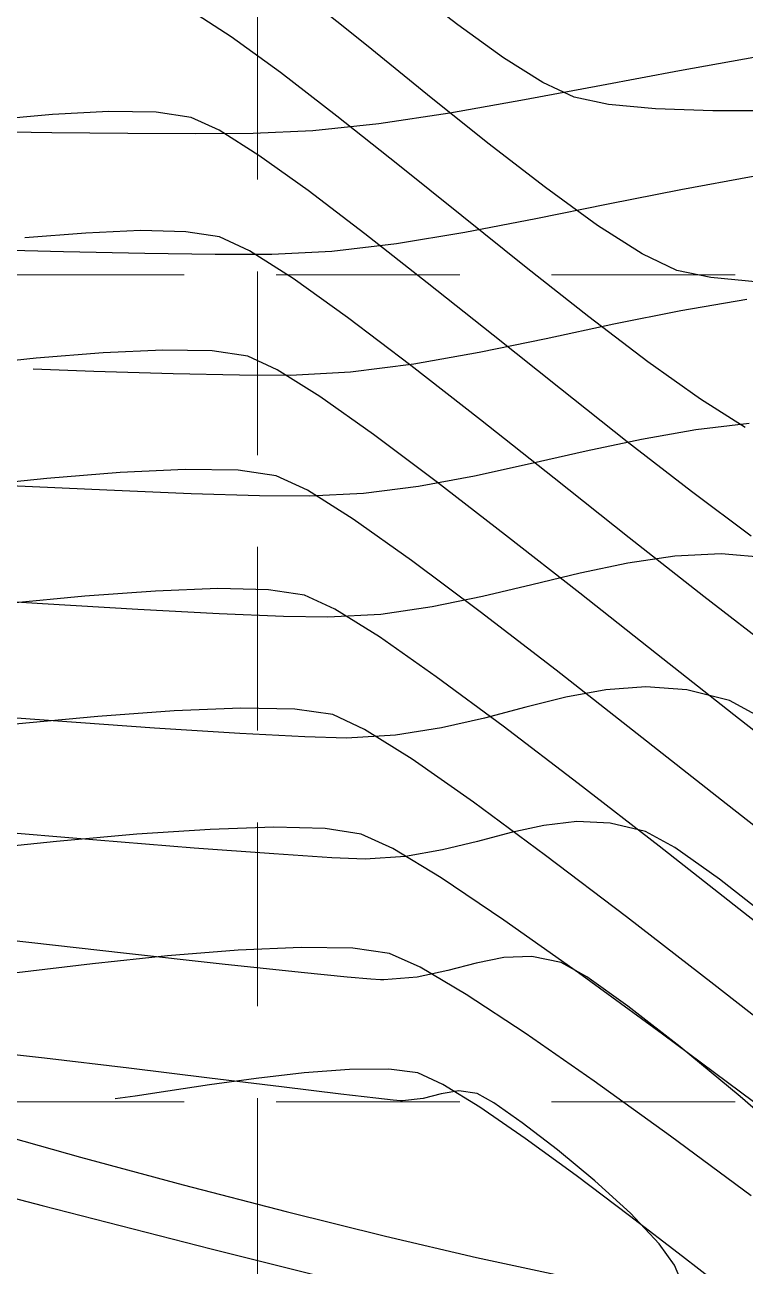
# Model space of a CAD drawing. Header units: inches. Extents: x 2547543 to 2548696, y 7125653 to 7126375.
# Drawn here: x 2547880.51 to 2547896.21, y 7125776.71 to 7125803.74 of the extents above; entities that cross this region are included whole.
import ezdxf

# ---------------------------------------------------------------- set-up
doc = ezdxf.new("R2010")
doc.units = ezdxf.units.IN
doc.header["$MEASUREMENT"] = 0
doc.linetypes.add('HIDDEN', pattern=[0.375, 0.25, -0.125])
for name, color, linetype in [('CONT-MJR', 6, 'Continuous'), ('CONT-MNR', 14, 'Continuous'), ('GRID', 254, 'HIDDEN'), ('V-TOPO-MAJR-E', 6, 'Continuous'), ('V-TOPO-MINR-E', 14, 'Continuous')]:
    doc.layers.add(name, color=color, linetype=linetype)

msp = doc.modelspace()

# ---------------------------------------------------------------- linework, layer by layer
at = {"layer": 'CONT-MJR', "color": 35}
for points, elevation in [([(2547894.806273401, 7125797.516871751), (2547893.342611623, 7125797.222676985)], 575), ([(2547893.342611623, 7125797.222676985), (2547891.872450686, 7125796.909742483)], 575), ([(2547882.017341229, 7125796.195334885), (2547880.698395584, 7125796.243167433)], 575), ([(2547883.742056155, 7125796.146150417), (2547882.017341229, 7125796.195334885)], 575), ([(2547885.188719899, 7125796.11789767), (2547883.742056155, 7125796.146150417)], 575), ([(2547888.987821775, 7125796.355540826), (2547887.610949023, 7125796.17821694)], 575), ([(2547886.302767552, 7125796.110039864), (2547885.188719899, 7125796.11789767)], 575), ([(2547892.200198818, 7125783.32654655), (2547891.558359575, 7125783.459199147)], 580), ([(2547890.948749085, 7125783.434441792), (2547890.346366763, 7125783.311569525)], 580), ([(2547888.049150465, 7125782.962397329), (2547887.538000782, 7125783.007047893)], 580), ([(2547888.264499289, 7125782.948846934), (2547888.049150465, 7125782.962397329)], 580), ([(2547888.332582956, 7125782.94721364), (2547888.264499289, 7125782.948846934)], 580), ([(2547894.793091081, 7125781.487544697), (2547893.651702204, 7125782.37977834)], 580), ([(2547896.097930235, 7125780.406856976), (2547894.793091081, 7125781.487544697)], 580), ([(2547880.890779455, 7125778.036829261), (2547884.574005778, 7125777.09536058)], 580), ([(2547884.574005778, 7125777.09536058), (2547888.114532918, 7125776.21006359)], 580)]:
    msp.add_lwpolyline(points, dxfattribs=dict(at, elevation=elevation))
at = {"layer": 'CONT-MJR', "color": 35, "extrusion": (0.1669034734140779, -0.9859732402871368, 0), "elevation": -6600593.174279359}
msp.add_lwpolyline([(3701477.913291091, 575.0000000000005), (3701476.454463458, 575.0000000000005)], dxfattribs=at)
at = {"layer": 'CONT-MJR', "color": 35, "extrusion": (0.201365718951299, -0.9795161291327604, 0), "elevation": -6466774.927310943}
msp.add_lwpolyline([(3930592.402182958, 575), (3930590.913833309, 575)], dxfattribs=at)
at = {"layer": 'CONT-MJR', "color": 35, "extrusion": (0.1756029666911229, -0.9844610698698433, 0), "elevation": -6567652.238789207}
msp.add_lwpolyline([(3759609.948217168, 575), (3759608.498930378, 575)], dxfattribs=at)
at = {"layer": 'CONT-MJR', "color": 35, "extrusion": (0.05204528494092221, -0.9986447257735949, 0), "elevation": -6983533.233604703}
msp.add_lwpolyline([(2915298.617064362, 575.0000000000009), (2915297.307107541, 575.0000000000009)], dxfattribs=at)
at = {"layer": 'CONT-MJR', "color": 35, "extrusion": (-0.1115707795110186, -0.9937564898702819, 0), "elevation": -7365562.884787596}
msp.add_lwpolyline([(1736945.706985617, 580), (1736943.183444586, 580)], dxfattribs=at)
at = {"layer": 'CONT-MJR', "color": 35, "extrusion": (-0.1102636877139646, -0.9939023690341608, 0), "elevation": -7363272.071604546}
msp.add_lwpolyline([(1746633.610070091, 580), (1746631.443179942, 580)], dxfattribs=at)
at = {"layer": 'CONT-MJR', "color": 35, "extrusion": (0.04057831142472676, -0.9991763611304653, 0), "elevation": -7016525.249834718}
msp.add_lwpolyline([(2834945.276189301, 580), (2834944.666076297, 580)], dxfattribs=at)
at = {"layer": 'CONT-MJR', "color": 35, "extrusion": (-0.1069513296381868, -0.9942642571714141, 0), "elevation": -7357411.301203297}
msp.add_lwpolyline([(1771160.53278036, 580), (1771158.805196189, 580)], dxfattribs=at)
at = {"layer": 'CONT-MJR', "color": 35, "extrusion": (0.2522942770600696, -0.9676505556050371, 0), "elevation": -6252450.027596422}
msp.add_lwpolyline([(4263261.858361651, 580.0000000000009), (4263261.21747457, 580.0000000000009)], dxfattribs=at)
at = {"layer": 'CONT-MJR', "color": 35, "extrusion": (-0.4863964698424167, -0.873738218303878, 0), "elevation": -7465354.999471998}
msp.add_lwpolyline([(-1239764.423916261, 580), (-1239765.063462133, 580)], dxfattribs=at)
at = {"layer": 'CONT-MJR', "color": 35, "extrusion": (-0.1000382653882988, -0.9949835905471508, 0), "elevation": -7344923.411518452}
msp.add_lwpolyline([(1822255.319311872, 580.0000000000005), (1822254.309058149, 580.0000000000005)], dxfattribs=at)
at = {"layer": 'CONT-MJR', "color": 35, "extrusion": (0.08379709704339924, -0.9964828380494565, 0), "elevation": -6887214.768702673}
msp.add_lwpolyline([(3136047.655103615, 580.0000000000009), (3136046.921823223, 580.0000000000009)], dxfattribs=at)
at = {"layer": 'CONT-MJR', "color": 35, "extrusion": (0.2083454966997179, -0.9780552918955798, 0), "elevation": -6438568.568094175}
msp.add_lwpolyline([(3976601.859623733, 580), (3976601.181821828, 580)], dxfattribs=at)
at = {"layer": 'CONT-MJR', "color": 35, "extrusion": (-0.580057556434403, -0.8145754914207458, 0), "elevation": -7282412.649426345}
msp.add_lwpolyline([(-2057912.191474428, 580.0000000000009), (-2057913.28739215, 580.0000000000009)], dxfattribs=at)
at = {"layer": 'CONT-MJR', "color": 35, "extrusion": (-0.6556805631504349, -0.755038409027467, 0), "elevation": -7050843.84981208}
msp.add_lwpolyline([(-2748474.462133344, 580), (-2748476.293905782, 580)], dxfattribs=at)
at = {"layer": 'CONT-MJR', "color": 35, "extrusion": (-0.2521254249168466, -0.9676945644729538, 0), "elevation": -7537962.226105718}
msp.add_lwpolyline([(668976.7968165048, 580), (668980.6735330767, 580)], dxfattribs=at)
at = {"layer": 'CONT-MNR', "color": 35}
for points, elevation in [([(2547896.47531927, 7125803.050335376), (2547894.776005344, 7125802.744275762)], 573), ([(2547893.073444513, 7125802.422705731), (2547891.395605479, 7125802.108281598)], 573), ([(2547881.098762812, 7125801.391765356), (2547879.304767955, 7125801.420203105)], 573), ([(2547884.232882705, 7125801.373754493), (2547882.75516212, 7125801.377784325)], 573), ([(2547885.490841391, 7125801.375170354), (2547884.232882705, 7125801.373754493)], 573), ([(2547894.807600196, 7125800.154204786), (2547893.220803012, 7125799.838555513)], 574), ([(2547893.220803012, 7125799.838555513), (2547891.643252746, 7125799.518815919)], 574), ([(2547881.354897362, 7125798.799445402), (2547879.389392263, 7125798.85397156)], 574), ([(2547888.610149689, 7125798.975795923), (2547887.20172526, 7125798.806880599)], 574), ([(2547883.13060269, 7125798.764461136), (2547881.354897362, 7125798.799445402)], 574), ([(2547884.662555856, 7125798.746390469), (2547883.13060269, 7125798.764461136)], 574), ([(2547892.739924203, 7125794.458542094), (2547891.524754781, 7125794.18366389)], 576), ([(2547891.524754781, 7125794.18366389), (2547890.306397069, 7125793.919568851)], 576), ([(2547890.306397069, 7125793.919568851), (2547889.092504711, 7125793.694806166)], 576), ([(2547884.134877998, 7125793.535278446), (2547882.303375943, 7125793.608221083)], 576), ([(2547885.625394947, 7125793.49118459), (2547884.134877998, 7125793.535278446)], 576), ([(2547886.708730632, 7125793.47747462), (2547885.625394947, 7125793.49118459)], 576), ([(2547889.092504711, 7125793.694806166), (2547887.890731351, 7125793.537925026)], 576), ([(2547880.901877781, 7125791.133160925), (2547878.591944723, 7125791.28275921)], 577), ([(2547890.484852151, 7125791.293374696), (2547889.38938911, 7125791.068216838)], 577), ([(2547882.97431352, 7125791.01105701), (2547880.901877781, 7125791.133160925)], 577), ([(2547889.38938911, 7125791.068216838), (2547888.267182751, 7125790.907639257)], 577), ([(2547886.145915798, 7125790.863411446), (2547884.74405763, 7125790.919967255)], 577), ([(2547887.114693714, 7125790.844909374), (2547886.145915798, 7125790.863411446)], 577), ([(2547888.267182751, 7125790.907639257), (2547887.114693714, 7125790.844909374)], 577), ([(2547893.166897216, 7125789.263885645), (2547892.301782148, 7125789.102724688)], 578), ([(2547894.933914368, 7125789.265953141), (2547894.03894558, 7125789.330934266)], 578), ([(2547895.867790706, 7125789.031024868), (2547894.933914368, 7125789.265953141)], 578), ([(2547891.427613249, 7125788.885368804), (2547890.528403392, 7125788.649735397)], 578), ([(2547892.301782148, 7125789.102724688), (2547891.427613249, 7125788.885368804)], 578), ([(2547885.194983116, 7125788.311888673), (2547883.341083891, 7125788.429841008)], 578), ([(2547886.613700874, 7125788.237465386), (2547885.194983116, 7125788.311888673)], 578), ([(2547887.520656794, 7125788.212344129), (2547886.613700874, 7125788.237465386)], 578), ([(2547888.590912292, 7125788.275305652), (2547887.520656794, 7125788.212344129)], 578), ([(2547882.079930067, 7125785.990137008), (2547879.640330313, 7125786.194345885)], 579), ([(2547892.535248735, 7125786.393929761), (2547891.820488851, 7125786.311524141)], 579), ([(2547893.267532364, 7125786.362850779), (2547892.535248735, 7125786.393929761)], 579), ([(2547884.202926012, 7125785.819887254), (2547882.079930067, 7125785.990137008)], 579), ([(2547890.376920238, 7125785.964265019), (2547889.614801464, 7125785.778414484)], 579), ([(2547887.926619875, 7125785.579778884), (2547887.20083803, 7125785.608019576)], 579), ([(2547888.80358635, 7125785.637085279), (2547887.926619875, 7125785.579778884)], 579), ([(2547896.898608521, 7125784.162235407), (2547895.64995298, 7125785.141105093)], 579), ([(2547880.939168158, 7125781.24196539), (2547879.109785346, 7125781.447086233)], 581), ([(2547884.534597724, 7125780.811303755), (2547882.77998141, 7125781.024724234)], 581), ([(2547889.586135833, 7125780.468003649), (2547889.188513165, 7125780.367592633)], 581), ([(2547889.966927811, 7125780.531651786), (2547889.586135833, 7125780.468003649)], 581), ([(2547890.733756799, 7125780.267906026), (2547890.366402874, 7125780.474307392)], 581), ([(2547888.694657711, 7125780.316222033), (2547888.541085077, 7125780.32888227)], 581), ([(2547892.115935772, 7125779.251214299), (2547891.349677635, 7125779.838345266)], 581), ([(2547881.72439098, 7125779.090587078), (2547883.960878983, 7125778.487463509)], 581), ([(2547894.666808338, 7125776.739544893), (2547894.334437856, 7125777.200292032)], 581)]:
    msp.add_lwpolyline(points, dxfattribs=dict(at, elevation=elevation))
at = {"layer": 'CONT-MNR', "color": 35, "extrusion": (0.1855929583439886, -0.982626711326904, 0), "elevation": -6529132.787143898}
msp.add_lwpolyline([(3826128.276438982, 573.0000000000009), (3826126.543776099, 573.0000000000009)], dxfattribs=at)
at = {"layer": 'CONT-MNR', "color": 35, "extrusion": (0.1725102548992744, -0.9850077217740922, 0), "elevation": -6579432.706379913}
msp.add_lwpolyline([(3738966.636974611, 573.0000000000009), (3738964.987090557, 573.0000000000009)], dxfattribs=at)
at = {"layer": 'CONT-MNR', "color": 35, "extrusion": (0.1486472688676326, -0.988890281809966, 0), "elevation": -6667899.317766588}
msp.add_lwpolyline([(3578814.412706907, 573.0000000000009), (3578812.850865966, 573.0000000000009)], dxfattribs=at)
at = {"layer": 'CONT-MNR', "color": 35, "extrusion": (0.1087274155218387, -0.9940716016031952, 0), "elevation": -6806531.698917334}
msp.add_lwpolyline([(3307553.320058353, 573.0000000000009), (3307551.875633808, 573.0000000000009)], dxfattribs=at)
at = {"layer": 'CONT-MNR', "color": 35, "extrusion": (-0.008440315797448623, -0.9999643799002239, 0), "elevation": -7147052.491096706}
msp.add_lwpolyline([(2487647.98538577, 573), (2487646.328927458, 573)], dxfattribs=at)
at = {"layer": 'CONT-MNR', "color": 35, "extrusion": (0.04557638302430277, -0.9989608567458597, 0), "elevation": -7002273.241708349}
msp.add_lwpolyline([(2870007.426267463, 573), (2870006.125651127, 573)], dxfattribs=at)
at = {"layer": 'CONT-MNR', "color": 35, "extrusion": (0.1779591319662537, -0.9840378790218481, 0), "elevation": -6558636.121775384}
msp.add_lwpolyline([(3775327.810436144, 574.0000000000005), (3775326.212448958, 574.0000000000005)], dxfattribs=at)
at = {"layer": 'CONT-MNR', "color": 35, "extrusion": (0.1885912173574706, -0.9820556770039198, 0), "elevation": -6517421.883949012}
msp.add_lwpolyline([(3846034.658545977, 574), (3846033.085581019, 574)], dxfattribs=at)
at = {"layer": 'CONT-MNR', "color": 35, "extrusion": (0.1633102041776156, -0.9865747702082521, 0), "elevation": -6614037.277950694}
msp.add_lwpolyline([(3677399.814357953, 574), (3677398.305740529, 574)], dxfattribs=at)
at = {"layer": 'CONT-MNR', "color": 35, "extrusion": (-0.003066920842624524, -0.9999952969872135, 0), "elevation": -7133579.394244047}
msp.add_lwpolyline([(2526019.653380477, 574.0000000000009), (2526018.419126057, 574.0000000000009)], dxfattribs=at)
at = {"layer": 'CONT-MNR', "color": 35, "extrusion": (0.04919659521043173, -0.9987891143878677, 0), "elevation": -6991822.904325282}
msp.add_lwpolyline([(2895367.041224437, 574), (2895365.734721622, 574)], dxfattribs=at)
at = {"layer": 'CONT-MNR', "color": 35, "extrusion": (0.1164182754040672, -0.9932002744421403, 0), "elevation": -6780719.919615029}
msp.add_lwpolyline([(3360144.066291532, 576), (3360142.898669333, 576)], dxfattribs=at)
at = {"layer": 'CONT-MNR', "color": 35, "extrusion": (0.1750191737602653, -0.9845650251843574, 0), "elevation": -6569877.960725001}
msp.add_lwpolyline([(3755719.173330451, 576.0000000000009), (3755717.968908315, 576.0000000000009)], dxfattribs=at)
at = {"layer": 'CONT-MNR', "color": 35, "extrusion": (0.2087852511345649, -0.9779615119771722, 0), "elevation": -6436790.297145374}
msp.add_lwpolyline([(3979503.053319097, 576), (3979501.821851935, 576)], dxfattribs=at)
at = {"layer": 'CONT-MNR', "color": 35, "extrusion": (-0.04754468188565681, -0.998869112158541, 0), "elevation": -7238873.388464906}
msp.add_lwpolyline([(2206207.34397187, 576.0000000000009), (2206205.235296187, 576.0000000000009)], dxfattribs=at)
at = {"layer": 'CONT-MNR', "color": 35, "extrusion": (0.0510756931191424, -0.9986947849930925, 0), "elevation": -6986357.705254227}
msp.add_lwpolyline([(2908517.193193878, 576), (2908516.009648378, 576)], dxfattribs=at)
at = {"layer": 'CONT-MNR', "color": 35, "extrusion": (0.1457149874796921, -0.9893266105911603, 0), "elevation": -6678469.379788867}
msp.add_lwpolyline([(3559034.715556455, 577.0000000000009), (3559033.680626896, 577.0000000000009)], dxfattribs=at)
at = {"layer": 'CONT-MNR', "color": 35, "extrusion": (0.04827449028584634, -0.9988341071407412, 0), "elevation": -6994485.947748609}
msp.add_lwpolyline([(2888919.098982689, 577.0000000000005), (2888918.082961288, 577.0000000000005)], dxfattribs=at)
at = {"layer": 'CONT-MNR', "color": 35, "extrusion": (-0.08487425873962069, -0.9963916700792917, 0), "elevation": -7316330.771820898}
msp.add_lwpolyline([(1933906.7167425, 577.0000000000009), (1933905.703757653, 577.0000000000009)], dxfattribs=at)
at = {"layer": 'CONT-MNR', "color": 35, "extrusion": (0.2069956798311856, -0.9783418566795684, 0), "elevation": -6444057.62130825}
msp.add_lwpolyline([(3967719.164693127, 577.0000000000005), (3967718.105278946, 577.0000000000005)], dxfattribs=at)
at = {"layer": 'CONT-MNR', "color": 35, "extrusion": (-0.2326254918517784, 0.9725663887574557, 0), "elevation": 6337600.828013554}
msp.add_lwpolyline([(-4135634.454761316, 577.0000000000009), (-4135633.35225655, 577.0000000000009)], dxfattribs=at)
at = {"layer": 'CONT-MNR', "color": 35, "extrusion": (0.2350258614902581, -0.9719891174446152, 0), "elevation": -6327371.431434714}
msp.add_lwpolyline([(4151269.246671806, 577), (4151268.16374355, 577)], dxfattribs=at)
at = {"layer": 'CONT-MNR', "color": 35, "extrusion": (-0.05140253644489787, -0.9986780158024062, 0), "elevation": -7247338.475389526}
msp.add_lwpolyline([(2178232.753226357, 577.0000000000009), (2178230.981139576, 577.0000000000009)], dxfattribs=at)
at = {"layer": 'CONT-MNR', "color": 35, "extrusion": (0.07666010073407085, -0.9970572846910263, 0), "elevation": -6909498.347896298}
msp.add_lwpolyline([(3086660.04007072, 578.0000000000009), (3086659.165448594, 578.0000000000009)], dxfattribs=at)
at = {"layer": 'CONT-MNR', "color": 35, "extrusion": (0.4774380279832302, 0.8786654251963509, 0), "elevation": 7477646.82742958}
msp.add_lwpolyline([(1163373.822279808, 578.0000000000005), (1163374.656768698, 578.0000000000005)], dxfattribs=at)
at = {"layer": 'CONT-MNR', "color": 35, "extrusion": (-0.07502941173896892, -0.9971813212119973, 0), "elevation": -7296869.29867398}
msp.add_lwpolyline([(2006055.744342044, 578.0000000000009), (2006053.242769862, 578.0000000000009)], dxfattribs=at)
at = {"layer": 'CONT-MNR', "color": 35, "extrusion": (-0.07020303003102717, -0.9975327235607174, 0), "elevation": -7287076.270646415}
msp.add_lwpolyline([(2041345.06941152, 578), (2041342.851438844, 578)], dxfattribs=at)
at = {"layer": 'CONT-MNR', "color": 35, "extrusion": (0.2238905305163046, -0.9746142982457869, 0), "elevation": -6374446.942207955}
msp.add_lwpolyline([(4078607.140483279, 578), (4078606.175755032, 578)], dxfattribs=at)
at = {"layer": 'CONT-MNR', "color": 35, "extrusion": (0.1569047854034111, -0.9876137343706342, 0), "elevation": -6637750.456320205}
msp.add_lwpolyline([(3634401.055958514, 578), (3634400.046198198, 578)], dxfattribs=at)
at = {"layer": 'CONT-MNR', "color": 35, "extrusion": (0.2530670346437259, -0.967448745917132, 0), "elevation": -6249045.632517607}
msp.add_lwpolyline([(4268255.627596785, 579.0000000000009), (4268254.873368246, 579.0000000000009)], dxfattribs=at)
at = {"layer": 'CONT-MNR', "color": 35, "extrusion": (0.2139907496243914, -0.9768356868354017, 0), "elevation": -6415497.085231721}
msp.add_lwpolyline([(4013724.010915806, 579), (4013723.280095702, 579)], dxfattribs=at)
at = {"layer": 'CONT-MNR', "color": 35, "extrusion": (-0.2335098103644102, -0.9723544459010702, 0), "elevation": -7523748.124189413}
msp.add_lwpolyline([(813515.1123340339, 579.0000000000009), (813514.3240799136, 579.0000000000009)], dxfattribs=at)
at = {"layer": 'CONT-MNR', "color": 35, "extrusion": (-0.4765527144028627, -0.8791458982417331, 0), "elevation": -7478811.508738155}
msp.add_lwpolyline([(-1155841.428641071, 579), (-1155842.156613654, 579)], dxfattribs=at)
at = {"layer": 'CONT-MNR', "color": 35, "extrusion": (-0.07462683792563264, -0.997211529747436, 0), "elevation": -7296056.319567395}
msp.add_lwpolyline([(2009006.37681335, 579), (2009004.640145679, 579)], dxfattribs=at)
at = {"layer": 'CONT-MNR', "color": 35, "extrusion": (-0.06483958052927025, -0.9978957003599065, 0), "elevation": -7275994.757267474}
msp.add_lwpolyline([(2080492.732952808, 579), (2080491.464195971, 579)], dxfattribs=at)
at = {"layer": 'CONT-MNR', "color": 35, "extrusion": (0.1716338757116346, -0.9851608055075086, 0), "elevation": -6582740.687862964}
msp.add_lwpolyline([(3733107.215902152, 579), (3733106.392467937, 579)], dxfattribs=at)
at = {"layer": 'CONT-MNR', "color": 35, "extrusion": (-0.5777140020013937, -0.8162392614249413, 0), "elevation": -7288300.59326472}
msp.add_lwpolyline([(-2036973.387764446, 579), (-2036974.583448303, 579)], dxfattribs=at)
at = {"layer": 'CONT-MNR', "color": 35, "extrusion": (-0.117200369118255, -0.9931082888983179, 0), "elevation": -7375285.002811856}
msp.add_lwpolyline([(1695179.34158729, 581.0000000000009), (1695177.487999647, 581.0000000000009)], dxfattribs=at)
at = {"layer": 'CONT-MNR', "color": 35, "extrusion": (-0.1223609461537182, -0.9924856668266635, 0), "elevation": -7383996.882511256}
msp.add_lwpolyline([(1656823.181847248, 581), (1656821.599162429, 581)], dxfattribs=at)
at = {"layer": 'CONT-MNR', "color": 35, "extrusion": (-0.1216001631936185, -0.992579165765273, 0), "elevation": -7382724.747102514}
msp.add_lwpolyline([(1662483.87794493, 581), (1662482.578965113, 581)], dxfattribs=at)
at = {"layer": 'CONT-MNR', "color": 35, "extrusion": (-0.1420928235143287, -0.989853337371616, 0), "elevation": -7415514.520037814}
msp.add_lwpolyline([(1509515.515103265, 581.0000000000009), (1509515.111533314, 581.0000000000009)], dxfattribs=at)
at = {"layer": 'CONT-MNR', "color": 35, "extrusion": (-0.1170413539106238, -0.9931270419612831, 0), "elevation": -7375013.459887249}
msp.add_lwpolyline([(1696365.647410145, 581), (1696364.878906829, 581)], dxfattribs=at)
at = {"layer": 'CONT-MNR', "color": 35, "extrusion": (-0.1060451187095179, -0.9943613190374435, 0), "elevation": -7355791.469796433}
msp.add_lwpolyline([(1777867.589599477, 581.0000000000009), (1777867.204293234, 581.0000000000009)], dxfattribs=at)
at = {"layer": 'CONT-MNR', "color": 35, "extrusion": (-0.03583249955847395, -0.999357809783559, 0), "elevation": -7212501.430344813}
msp.add_lwpolyline([(2290917.989347142, 581.0000000000009), (2290917.945430614, 581.0000000000009)], dxfattribs=at)
at = {"layer": 'CONT-MNR', "color": 35, "extrusion": (0.1168563344061641, -0.993148829284491, 0), "elevation": -6779223.438770292}
msp.add_lwpolyline([(3363125.738258747, 581.0000000000009), (3363125.285187551, 581.0000000000009)], dxfattribs=at)
at = {"layer": 'CONT-MNR', "color": 35, "extrusion": (-0.5720459312235103, -0.8202215874814726, 0), "elevation": -7302229.330833697}
msp.add_lwpolyline([(-1986437.875757031, 581), (-1986438.626677083, 581)], dxfattribs=at)
at = {"layer": 'CONT-MNR', "color": 35, "extrusion": (-0.2696024728976649, -0.9629717060264356, 0), "elevation": -7548838.861176716}
msp.add_lwpolyline([(532408.1267531603, 581), (532410.3467456079, 581)], dxfattribs=at)
at = {"layer": 'CONT-MNR', "color": 35, "extrusion": (-0.6385961218735083, -0.7695420671594994, 0), "elevation": -7110660.919290395}
msp.add_lwpolyline([(-2589783.765910352, 581), (-2589784.829355561, 581)], dxfattribs=at)
at = {"layer": 'CONT-MNR', "color": 35, "extrusion": (-0.6744839167442825, -0.7382895407990634, 0), "elevation": -6979400.595606048}
msp.add_lwpolyline([(-2925139.290702776, 581.0000000000009), (-2925140.336693347, 581.0000000000009)], dxfattribs=at)
at = {"layer": 'CONT-MNR', "color": 35, "extrusion": (-0.2512394895907812, -0.9679249551851444, 0), "elevation": -7537347.889005158}
msp.add_lwpolyline([(675883.5185234374, 581), (675885.8374266431, 581)], dxfattribs=at)
at = {"layer": 'CONT-MNR', "color": 35, "extrusion": (-0.2410439733113061, -0.9705141951204519, 0), "elevation": -7529821.222441124}
msp.add_lwpolyline([(755133.9107732519, 581.0000000000009), (755136.1383540172, 581.0000000000009)], dxfattribs=at)
at = {"layer": 'CONT-MNR', "color": 35, "extrusion": (0.7277744402933769, 0.6858165673528616, 0), "elevation": 6741268.432397743}
msp.add_lwpolyline([(3438570.367175866, 581.0000000000009), (3438571.282715663, 581.0000000000009)], dxfattribs=at)
at = {"layer": 'CONT-MNR', "color": 35, "extrusion": (-0.2282272230271259, -0.9736078957513269, 0), "elevation": -7519210.59542405}
msp.add_lwpolyline([(854347.8513086119, 581), (854349.8938263676, 581)], dxfattribs=at)
at = {"layer": 'CONT-MNR', "color": 35, "extrusion": (-0.2098918373214926, -0.9777246118543852, 0), "elevation": -7501828.84353099}
msp.add_lwpolyline([(995492.7030294528, 581.0000000000009), (995494.4669845023, 581.0000000000009)], dxfattribs=at)
at = {"layer": 'CONT-MNR', "color": 35, "extrusion": (0.923181151012323, 0.3843651420401731, 0), "elevation": 5091068.519804016}
msp.add_lwpolyline([(5599060.571998866, 581), (5599060.876758706, 581)], dxfattribs=at)
at = {"layer": 'GRID', "color": 252, "linetype": 'HIDDEN', "lineweight": 0, "ltscale": 16}
for p, q in [((2547885.583313597, 7126356.376313465), (2547885.583313597, 7125726.296813901)), ((2547561.986892405, 7125798.2968139), (2548677.986892388, 7125798.2968139)), ((2547561.986892405, 7125780.2968139), (2548677.986892388, 7125780.2968139))]:
    msp.add_line(p, q, dxfattribs=at)
at = {"layer": 'V-TOPO-MAJR-E', "color": 35, "extrusion": (0.6113926028261928, 0.7913274197254974, 0), "elevation": 7196604.956116285}
msp.add_lwpolyline([(2340448.521230347, 570.0000000000009), (2340449.889789024, 570.0000000000009)], dxfattribs=at)
at = {"layer": 'V-TOPO-MAJR-E', "color": 35, "extrusion": (-0.5847928198320103, -0.8111826908119565, 0), "elevation": -7270316.401494647}
msp.add_lwpolyline([(-2100313.418877501, 570.0000000000009), (-2100314.642401156, 570.0000000000009)], dxfattribs=at)
at = {"layer": 'V-TOPO-MAJR-E', "color": 35, "extrusion": (-0.5339997684631672, -0.8454846227349637, 0), "elevation": -7385330.056532655}
msp.add_lwpolyline([(-1650973.541030026, 570), (-1650974.558082079, 570)], dxfattribs=at)
at = {"layer": 'V-TOPO-MAJR-E', "color": 35}
for points, elevation in [([(2547892.483909309, 7125802.165749766), (2547891.798729328, 7125802.485269547)], 570), ([(2547894.253181794, 7125801.915546535), (2547893.228224567, 7125802.009654135)], 570), ([(2547896.902429118, 7125801.870382404), (2547895.498132731, 7125801.872698709)], 570), ([(2547884.593794662, 7125796.643221459), (2547883.521836707, 7125796.663475038)], 575), ([(2547886.011289565, 7125796.233995977), (2547885.372450038, 7125796.527616053)], 575), ([(2547886.938494809, 7125795.650302194), (2547886.011289565, 7125796.233995977)], 575), ([(2547889.472182605, 7125793.802846281), (2547888.107610808, 7125794.824072898)], 575), ([(2547890.985755241, 7125792.634160534), (2547889.472182605, 7125793.802846281)], 575), ([(2547894.274083192, 7125790.044564419), (2547892.601873756, 7125791.365553849)], 575), ([(2547883.620708343, 7125783.469175214), (2547881.988674233, 7125783.300498554)], 580), ([(2547885.161243916, 7125783.593374497), (2547883.620708343, 7125783.469175214)], 580), ([(2547886.532640428, 7125783.655467838), (2547885.161243916, 7125783.593374497)], 580), ([(2547887.657257347, 7125783.637826674), (2547886.532640428, 7125783.655467838)], 580), ([(2547888.457454149, 7125783.522822442), (2547887.657257347, 7125783.637826674)], 580), ([(2547881.988674233, 7125783.300498554), (2547880.342782117, 7125783.104973078)], 580), ([(2547894.575416814, 7125779.545453276), (2547892.913485772, 7125780.740686736)], 580), ([(2547896.339679997, 7125778.247868232), (2547894.575416814, 7125779.545453276)], 580)]:
    msp.add_lwpolyline(points, dxfattribs=dict(at, elevation=elevation))
at = {"layer": 'V-TOPO-MAJR-E', "color": 35, "extrusion": (-0.2052520357058604, -0.9787091507892426, 0), "elevation": -7497047.905415147}
msp.add_lwpolyline([(1031061.049178906, 570.0000000000009), (1031060.288671806, 570.0000000000009)], dxfattribs=at)
at = {"layer": 'V-TOPO-MAJR-E', "color": 35, "extrusion": (-0.03439691380558413, -0.9994082510769317, 0), "elevation": -7209224.928949447}
msp.add_lwpolyline([(2301282.190904733, 570), (2301280.945216663, 570)], dxfattribs=at)
at = {"layer": 'V-TOPO-MAJR-E', "color": 35, "extrusion": (0.1049921922063885, -0.9944730461785763, 0), "elevation": -6818904.950819113}
msp.add_lwpolyline([(3281951.738741351, 575), (3281950.17692954, 575)], dxfattribs=at)
at = {"layer": 'V-TOPO-MAJR-E', "color": 35, "extrusion": (0.0816457081208975, -0.996661416101495, 0), "elevation": -6893982.887229367}
msp.add_lwpolyline([(3121166.614227836, 575), (3121165.150119647, 575)], dxfattribs=at)
at = {"layer": 'V-TOPO-MAJR-E', "color": 35, "extrusion": (0.04470965986235366, -0.9990000231806767, 0), "elevation": -7004756.026362134}
msp.add_lwpolyline([(2863927.642448798, 575), (2863926.34233584, 575)], dxfattribs=at)
at = {"layer": 'V-TOPO-MAJR-E', "color": 35, "extrusion": (-0.1468582429493327, -0.9891575488656167, 0), "elevation": -7422713.396006136}
msp.add_lwpolyline([(1473778.09214309, 575), (1473777.304952638, 575)], dxfattribs=at)
at = {"layer": 'V-TOPO-MAJR-E', "color": 35, "extrusion": (-0.5771357784041558, -0.816648206564999, 0), "elevation": -7289744.949701941}
msp.add_lwpolyline([(-2031822.888930961, 575), (-2031824.320533933, 575)], dxfattribs=at)
at = {"layer": 'V-TOPO-MAJR-E', "color": 35, "extrusion": (-0.6174601431567316, -0.7866021685787986, 0), "elevation": -7178385.071685686}
msp.add_lwpolyline([(-2395714.310740109, 575.0000000000009), (-2395716.365296502, 575.0000000000009)], dxfattribs=at)
at = {"layer": 'V-TOPO-MAJR-E', "color": 35, "extrusion": (-0.61908645646387, -0.7853228377062577, 0), "elevation": -7173412.496283082}
msp.add_lwpolyline([(-2410558.40509891, 575.0000000000009), (-2410560.546696371, 575.0000000000009)], dxfattribs=at)
at = {"layer": 'V-TOPO-MAJR-E', "color": 35, "extrusion": (-0.6150376854425389, -0.788497714318491, 0), "elevation": -7185720.148918161}
msp.add_lwpolyline([(-2373616.37667028, 575), (-2373618.462949504, 575)], dxfattribs=at)
at = {"layer": 'V-TOPO-MAJR-E', "color": 35, "extrusion": (-0.4074065395550408, -0.9132469061145441, 0), "elevation": -7545626.175483222}
msp.add_lwpolyline([(-576238.8238438684, 580.0000000000005), (-576239.55575646, 580.0000000000005)], dxfattribs=at)
at = {"layer": 'V-TOPO-MAJR-E', "color": 35, "extrusion": (-0.5100433547852137, -0.8601486942613147, 0), "elevation": -7428767.053640276}
msp.add_lwpolyline([(-1442893.708893044, 580), (-1442894.876625187, 580)], dxfattribs=at)
at = {"layer": 'V-TOPO-MAJR-E', "color": 35, "extrusion": (-0.5499845451038899, -0.8351748320841974, 0), "elevation": -7352574.504963638}
msp.add_lwpolyline([(-1791135.070984333, 580), (-1791136.606005554, 580)], dxfattribs=at)
at = {"layer": 'V-TOPO-MAJR-E', "color": 35, "extrusion": (-0.5709975584497327, -0.8209517575621873, 0), "elevation": -7304762.855861315}
msp.add_lwpolyline([(-1977106.239573868, 580.0000000000009), (-1977108.068159204, 580.0000000000009)], dxfattribs=at)
at = {"layer": 'V-TOPO-MINR-E', "color": 35, "extrusion": (-0.6271586854655187, -0.7788915092907117, 0), "elevation": -7148157.74548927}
msp.add_lwpolyline([(-2484481.135901017, 571.0000000000009), (-2484482.79378405, 571.0000000000009)], dxfattribs=at)
at = {"layer": 'V-TOPO-MINR-E', "color": 35, "extrusion": (-0.5415033462489474, -0.8406985940283193, 0), "elevation": -7370341.229021719}
msp.add_lwpolyline([(-1716643.084314875, 572), (-1716644.11878581, 572)], dxfattribs=at)
at = {"layer": 'V-TOPO-MINR-E', "color": 35, "extrusion": (0.58833452546824, 0.8086176390248118, 0), "elevation": 7261059.107696759}
msp.add_lwpolyline([(2132090.123357684, 572), (2132091.448713535, 572)], dxfattribs=at)
at = {"layer": 'V-TOPO-MINR-E', "color": 35, "extrusion": (-0.629105110281472, -0.7773202430258311, 0), "elevation": -7141920.483497293}
msp.add_lwpolyline([(-2502352.676017561, 571.0000000000009), (-2502354.386662302, 571.0000000000009)], dxfattribs=at)
at = {"layer": 'V-TOPO-MINR-E', "color": 35}
for points, elevation in [([(2547887.308823633, 7125801.757613511), (2547886.082786006, 7125802.703466525)], 572), ([(2547883.373700416, 7125801.842342007), (2547882.342935313, 7125801.856575308)], 573), ([(2547886.683718468, 7125800.134379904), (2547885.611302678, 7125800.902244285)], 573), ([(2547892.990982132, 7125799.375778509), (2547891.853092797, 7125800.200786823)], 571), ([(2547887.921132735, 7125799.194106629), (2547886.683718468, 7125800.134379904)], 573), ([(2547891.435962063, 7125798.458279273), (2547890.033108011, 7125799.58153716)], 572), ([(2547883.033879497, 7125799.262239287), (2547881.844053724, 7125799.211109602)], 574), ([(2547884.024062278, 7125799.240002229), (2547883.033879497, 7125799.262239287)], 574), ([(2547885.410991262, 7125798.824222936), (2547884.755449216, 7125799.128574776)], 574), ([(2547887.545921832, 7125797.36902457), (2547886.358177544, 7125798.219848105)], 574), ([(2547890.71397484, 7125796.987546264), (2547889.279300014, 7125798.129227676)], 573), ([(2547896.501787724, 7125798.140391444), (2547895.46063452, 7125798.240584127)], 571), ([(2547892.180911745, 7125795.816865608), (2547890.71397484, 7125796.987546264)], 573), ([(2547885.98945086, 7125793.926657331), (2547885.162663621, 7125794.046032229)], 576), ([(2547887.668959236, 7125792.978364651), (2547886.667959635, 7125793.611643477)], 576), ([(2547888.94037668, 7125792.079022652), (2547887.668959236, 7125792.978364651)], 576), ([(2547895.304995349, 7125791.293276386), (2547893.680754468, 7125792.572729134)], 574), ([(2547881.821869278, 7125791.301867023), (2547880.15650905, 7125791.14067512)], 577), ([(2547883.363841155, 7125791.415894942), (2547881.821869278, 7125791.301867023)], 577), ([(2547884.71812718, 7125791.467829258), (2547883.363841155, 7125791.415894942)], 577), ([(2547885.820429855, 7125791.442740353), (2547884.71812718, 7125791.467829258)], 577), ([(2547888.236657157, 7125790.415695098), (2547887.264407921, 7125791.023291851)], 577), ([(2547889.476247536, 7125789.549156335), (2547888.236657157, 7125790.415695098)], 577), ([(2547885.219694883, 7125788.868203823), (2547883.764665651, 7125788.810017325)], 578), ([(2547886.396277601, 7125788.845060263), (2547885.219694883, 7125788.868203823)], 578), ([(2547882.102151204, 7125788.68634753), (2547880.303112844, 7125788.513041198)], 578), ([(2547883.764665651, 7125788.810017325), (2547882.102151204, 7125788.68634753)], 578), ([(2547887.916156462, 7125788.403607915), (2547887.223452505, 7125788.724739886)], 578), ([(2547888.953755323, 7125787.752295461), (2547887.916156462, 7125788.403607915)], 578), ([(2547892.569644301, 7125787.224244728), (2547890.936227201, 7125788.469923549)], 577), ([(2547894.329546979, 7125785.858367857), (2547892.569644301, 7125787.224244728)], 577), ([(2547891.857205078, 7125785.659395904), (2547890.284640918, 7125786.820869225)], 578), ([(2547885.936342963, 7125786.271017203), (2547884.548435103, 7125786.225359899)], 579), ([(2547881.206424225, 7125785.961394295), (2547879.374525287, 7125785.769445857)], 579), ([(2547888.52927528, 7125785.810088117), (2547887.840453327, 7125786.123781164)], 579), ([(2547889.584152682, 7125785.170521704), (2547888.52927528, 7125785.810088117)], 579), ([(2547890.951140524, 7125784.251958613), (2547889.584152682, 7125785.170521704)], 579), ([(2547895.52093642, 7125782.846574804), (2547893.619839635, 7125784.317942197)], 578), ([(2547898.041001651, 7125782.951011913), (2547896.16898338, 7125784.418540923)], 577), ([(2547897.508887264, 7125781.29536042), (2547895.52093642, 7125782.846574804)], 578), ([(2547888.439966284, 7125781.005815828), (2547887.586919071, 7125780.997816226)], 581), ([(2547886.597471115, 7125780.921792923), (2547885.5537802, 7125780.801673927)], 581), ([(2547891.41302076, 7125779.493104564), (2547890.42384716, 7125780.174047394)], 581)]:
    msp.add_lwpolyline(points, dxfattribs=dict(at, elevation=elevation))
at = {"layer": 'V-TOPO-MINR-E', "color": 35, "extrusion": (0.6243199444930362, 0.7811687441956523, 0), "elevation": 7157152.069054633}
msp.add_lwpolyline([(2458447.290249688, 571.0000000000009), (2458448.976122433, 571.0000000000009)], dxfattribs=at)
at = {"layer": 'V-TOPO-MINR-E', "color": 35, "extrusion": (0.05273315334771266, -0.9986086393267418, 0), "elevation": -6981529.425804703}
msp.add_lwpolyline([(2920103.321671464, 573.0000000000009), (2920102.092459157, 573.0000000000009)], dxfattribs=at)
at = {"layer": 'V-TOPO-MINR-E', "color": 35, "extrusion": (-0.1459315511143912, -0.9892946893566891, 0), "elevation": -7421334.492819728}
msp.add_lwpolyline([(1480728.947938704, 573.0000000000009), (1480728.17491527, 573.0000000000009)], dxfattribs=at)
at = {"layer": 'V-TOPO-MINR-E', "color": 35, "extrusion": (0.09139149388908781, -0.9958150404792653, 0), "elevation": -6863125.938312554}
msp.add_lwpolyline([(3188456.007007584, 573.0000000000005), (3188454.646354541, 573.0000000000005)], dxfattribs=at)
at = {"layer": 'V-TOPO-MINR-E', "color": 35, "extrusion": (0.4169000681279482, 0.908952327239945, 0), "elevation": 7539227.136411156}
msp.add_lwpolyline([(654841.3385754251, 573.0000000000005), (654842.009328357, 573.0000000000005)], dxfattribs=at)
at = {"layer": 'V-TOPO-MINR-E', "color": 35, "extrusion": (0.6219440205836544, 0.7830617059084419, 0), "elevation": 7164585.75712605}
msp.add_lwpolyline([(2436695.110627772, 572.0000000000009), (2436696.812502317, 572.0000000000009)], dxfattribs=at)
at = {"layer": 'V-TOPO-MINR-E', "color": 35, "extrusion": (-0.5357338734492136, -0.8443868881259954, 0), "elevation": -7381921.476900166}
msp.add_lwpolyline([(-1666131.716158364, 573.0000000000009), (-1666132.738405226, 573.0000000000009)], dxfattribs=at)
at = {"layer": 'V-TOPO-MINR-E', "color": 35, "extrusion": (-0.6116721062883205, -0.7911113918967477, 0), "elevation": -7195776.091598712}
msp.add_lwpolyline([(-2342986.947502387, 571), (-2342988.531360181, 571)], dxfattribs=at)
at = {"layer": 'V-TOPO-MINR-E', "color": 35, "extrusion": (0.6261685476259817, 0.779687725928765, 0), "elevation": 7151307.072694817}
msp.add_lwpolyline([(2475392.988814402, 572.0000000000009), (2475394.773646391, 572.0000000000009)], dxfattribs=at)
at = {"layer": 'V-TOPO-MINR-E', "color": 35, "extrusion": (0.08141824295510951, -0.9966800237358543, 0), "elevation": -6894697.663865576}
msp.add_lwpolyline([(3119592.988227069, 574.0000000000009), (3119591.653479827, 574.0000000000009)], dxfattribs=at)
at = {"layer": 'V-TOPO-MINR-E', "color": 35, "extrusion": (-0.1506129962436525, -0.9885928005819735, 0), "elevation": -7428258.274004057}
msp.add_lwpolyline([(1445582.568564602, 574.0000000000009), (1445581.828738318, 574.0000000000009)], dxfattribs=at)
at = {"layer": 'V-TOPO-MINR-E', "color": 35, "extrusion": (-0.617014265103719, -0.7869519659156571, 0), "elevation": -7179744.877746774}
msp.add_lwpolyline([(-2391652.618702298, 573), (-2391654.344560212, 573)], dxfattribs=at)
at = {"layer": 'V-TOPO-MINR-E', "color": 35, "extrusion": (0.5386371774982476, 0.8425378276473535, 0), "elevation": 7376145.41554948}
msp.add_lwpolyline([(1691523.084311082, 571.0000000000009), (1691524.237488108, 571.0000000000009)], dxfattribs=at)
at = {"layer": 'V-TOPO-MINR-E', "color": 35, "extrusion": (0.5379012844600211, 0.8430078339945957, 0), "elevation": 7377615.067518567}
msp.add_lwpolyline([(1685087.855187598, 574.0000000000009), (1685088.978767052, 574.0000000000009)], dxfattribs=at)
at = {"layer": 'V-TOPO-MINR-E', "color": 35, "extrusion": (-0.4280778215532794, -0.9037418761428502, 0), "elevation": -7530579.632578649}
msp.add_lwpolyline([(-747757.1033101161, 571), (-747757.9377582665, 571)], dxfattribs=at)
at = {"layer": 'V-TOPO-MINR-E', "color": 35, "extrusion": (-0.6184710781140903, -0.7858075626617468, 0), "elevation": -7175303.481836381}
msp.add_lwpolyline([(-2404946.156847297, 572.0000000000005), (-2404947.895695618, 572.0000000000005)], dxfattribs=at)
at = {"layer": 'V-TOPO-MINR-E', "color": 35, "extrusion": (-0.2062932048510834, -0.9784902215312472, 0), "elevation": -7498137.41921596}
msp.add_lwpolyline([(1023087.03754242, 571.0000000000009), (1023086.277257474, 571.0000000000009)], dxfattribs=at)
at = {"layer": 'V-TOPO-MINR-E', "color": 35, "extrusion": (-0.6039872674680372, -0.7969939653074505, 0), "elevation": -7218109.137793461}
msp.add_lwpolyline([(-2273238.155053199, 574), (-2273239.883066369, 574)], dxfattribs=at)
at = {"layer": 'V-TOPO-MINR-E', "color": 35, "extrusion": (-0.604927469352279, -0.7962805766958325, 0), "elevation": -7215424.394548815}
msp.add_lwpolyline([(-2281751.417602399, 572), (-2281753.027901528, 572)], dxfattribs=at)
at = {"layer": 'V-TOPO-MINR-E', "color": 35, "extrusion": (0.6152997850817612, 0.7882932033693673, 0), "elevation": 7184932.318668336}
msp.add_lwpolyline([(2376015.503823253, 574), (2376017.42646017, 574)], dxfattribs=at)
at = {"layer": 'V-TOPO-MINR-E', "color": 35, "extrusion": (-0.580113159336716, -0.814535893846535, 0), "elevation": -7282283.834239275}
msp.add_lwpolyline([(-2058415.669485106, 572.0000000000005), (-2058417.081827201, 572.0000000000005)], dxfattribs=at)
at = {"layer": 'V-TOPO-MINR-E', "color": 35, "extrusion": (0.6207156908584586, 0.7840357333196661, 0), "elevation": 7168395.204069935}
msp.add_lwpolyline([(2425452.903177987, 573), (2425454.758901466, 573)], dxfattribs=at)
at = {"layer": 'V-TOPO-MINR-E', "color": 35, "extrusion": (0.5326616300073698, 0.8463282979541048, 0), "elevation": 7387928.481733598}
msp.add_lwpolyline([(1639280.908999526, 572), (1639282.05614348, 572)], dxfattribs=at)
at = {"layer": 'V-TOPO-MINR-E', "color": 35, "extrusion": (-0.6206309771394579, -0.7841027931431704, 0), "elevation": -7168655.60710503}
msp.add_lwpolyline([(-2424679.148192065, 574.0000000000005), (-2424681.192440532, 574.0000000000005)], dxfattribs=at)
at = {"layer": 'V-TOPO-MINR-E', "color": 35, "extrusion": (0.613015465156551, 0.7900709078803608, 0), "elevation": 7191781.262696197}
msp.add_lwpolyline([(2355203.922718939, 573.0000000000009), (2355205.693097593, 573.0000000000009)], dxfattribs=at)
at = {"layer": 'V-TOPO-MINR-E', "color": 35, "extrusion": (0.08180278227841425, -0.9966485362511252, 0), "elevation": -6893488.272995082}
msp.add_lwpolyline([(3122253.229411758, 576), (3122251.628558498, 576)], dxfattribs=at)
at = {"layer": 'V-TOPO-MINR-E', "color": 35, "extrusion": (0.04640374445789703, -0.998922766033634, 0), "elevation": -6999886.558115167}
msp.add_lwpolyline([(2875802.864333671, 576), (2875801.448642005, 576)], dxfattribs=at)
at = {"layer": 'V-TOPO-MINR-E', "color": 35, "extrusion": (-0.01532694085902571, -0.9998825355430028, 0), "elevation": -7164008.303707678}
msp.add_lwpolyline([(2438369.252799365, 576.0000000000009), (2438368.094730305, 576.0000000000009)], dxfattribs=at)
at = {"layer": 'V-TOPO-MINR-E', "color": 35, "extrusion": (0.1040407879213552, -0.9945730312293329, 0), "elevation": -6822038.860093551}
msp.add_lwpolyline([(3275426.932986055, 576), (3275425.221802213, 576)], dxfattribs=at)
at = {"layer": 'V-TOPO-MINR-E', "color": 35, "extrusion": (-0.4211024238732606, -0.9070130917511967, 0), "elevation": -7536109.346509846}
msp.add_lwpolyline([(-689722.3977459413, 576), (-689723.1458153799, 576)], dxfattribs=at)
at = {"layer": 'V-TOPO-MINR-E', "color": 35, "extrusion": (0.6216553190413178, 0.7832909193317878, 0), "elevation": 7165480.274253405}
msp.add_lwpolyline([(2434044.871664362, 574), (2434046.964263652, 574)], dxfattribs=at)
at = {"layer": 'V-TOPO-MINR-E', "color": 35, "extrusion": (-0.598882682755359, -0.8008367700697464, 0), "elevation": -7232487.728260523}
msp.add_lwpolyline([(-2227064.724688227, 573), (-2227066.345805538, 573)], dxfattribs=at)
at = {"layer": 'V-TOPO-MINR-E', "color": 35, "extrusion": (0.5985817893331188, 0.8010616964246648, 0), "elevation": 7233319.012144064}
msp.add_lwpolyline([(2224351.276462576, 576), (2224353.136197361, 576)], dxfattribs=at)
at = {"layer": 'V-TOPO-MINR-E', "color": 35, "extrusion": (-0.1472801128135635, -0.9890948227392682, 0), "elevation": -7423336.335003257}
msp.add_lwpolyline([(1470614.101033279, 577.0000000000009), (1470613.306345239, 577.0000000000009)], dxfattribs=at)
at = {"layer": 'V-TOPO-MINR-E', "color": 35, "extrusion": (-0.417617090036812, -0.9086231155485675, 0), "elevation": -7538699.705435347}
msp.add_lwpolyline([(-660782.847104738, 577), (-660783.5712292152, 577)], dxfattribs=at)
at = {"layer": 'V-TOPO-MINR-E', "color": 35, "extrusion": (-0.6115521231173241, -0.7912041460398784, 0), "elevation": -7196126.398305711}
msp.add_lwpolyline([(-2341885.495800006, 574), (-2341887.465306257, 574)], dxfattribs=at)
at = {"layer": 'V-TOPO-MINR-E', "color": 35, "extrusion": (-0.6100084775834759, -0.7923948872098368, 0), "elevation": -7200675.090979831}
msp.add_lwpolyline([(-2327855.458714288, 576.0000000000005), (-2327857.548624505, 576.0000000000005)], dxfattribs=at)
at = {"layer": 'V-TOPO-MINR-E', "color": 35, "extrusion": (-0.6160104334316813, -0.787737993182576, 0), "elevation": -7182783.3793357}
msp.add_lwpolyline([(-2382487.150025363, 576), (-2382489.397261211, 576)], dxfattribs=at)
at = {"layer": 'V-TOPO-MINR-E', "color": 35, "extrusion": (-0.5944328708775433, -0.804145236894606, 0), "elevation": -7244718.981111933}
msp.add_lwpolyline([(-2186928.536948711, 577.0000000000009), (-2186930.352515846, 577.0000000000009)], dxfattribs=at)
at = {"layer": 'V-TOPO-MINR-E', "color": 35, "extrusion": (-0.1439445639963457, -0.9895857529774273, 0), "elevation": -7418333.516221517}
msp.add_lwpolyline([(1495634.345409055, 578.0000000000005), (1495633.509529091, 578.0000000000005)], dxfattribs=at)
at = {"layer": 'V-TOPO-MINR-E', "color": 35, "extrusion": (-0.6183163142436319, -0.7859293451323538, 0), "elevation": -7175770.475762986}
msp.add_lwpolyline([(-2403524.280352149, 576.0000000000009), (-2403526.61180722, 576.0000000000009)], dxfattribs=at)
at = {"layer": 'V-TOPO-MINR-E', "color": 35, "extrusion": (-0.5733823224476404, -0.8192879300371452, 0), "elevation": -7298986.383105106}
msp.add_lwpolyline([(-1998344.439351575, 578), (-1998346.063793417, 578)], dxfattribs=at)
at = {"layer": 'V-TOPO-MINR-E', "color": 35, "extrusion": (-0.6175632601063803, -0.7865212138059464, 0), "elevation": -7178069.302393398}
msp.add_lwpolyline([(-2396647.814948375, 576), (-2396650.157430484, 576)], dxfattribs=at)
at = {"layer": 'V-TOPO-MINR-E', "color": 35, "extrusion": (0.06722421765031789, -0.9977378937182365, 0), "elevation": -6938387.394145131}
msp.add_lwpolyline([(3021146.366936112, 579.0000000000009), (3021144.766308395, 579.0000000000009)], dxfattribs=at)
at = {"layer": 'V-TOPO-MINR-E', "color": 35, "extrusion": (-0.02635399055138041, -0.9996526732730813, 0), "elevation": -7190458.256887346}
msp.add_lwpolyline([(2359209.201497687, 579), (2359208.083402588, 579)], dxfattribs=at)
at = {"layer": 'V-TOPO-MINR-E', "color": 35, "extrusion": (-0.1481058179140498, -0.9889715196607082, 0), "elevation": -7424556.544176651}
msp.add_lwpolyline([(1464418.12735497, 579.0000000000009), (1464417.33218181, 579.0000000000009)], dxfattribs=at)
at = {"layer": 'V-TOPO-MINR-E', "color": 35, "extrusion": (0.08924945643630638, -0.9960093044373751, 0), "elevation": -6869952.1062403}
msp.add_lwpolyline([(3173687.663931189, 579), (3173685.911935555, 579)], dxfattribs=at)
at = {"layer": 'V-TOPO-MINR-E', "color": 35, "extrusion": (-0.6056129592319894, -0.7957593503128145, 0), "elevation": -7213446.894234313}
msp.add_lwpolyline([(-2287957.156048125, 578), (-2287959.371082803, 578)], dxfattribs=at)
at = {"layer": 'V-TOPO-MINR-E', "color": 35, "extrusion": (-0.6163794127853659, -0.7874493123334146, 0), "elevation": -7181664.784692272}
msp.add_lwpolyline([(-2385847.72937246, 577), (-2385850.06531507, 577)], dxfattribs=at)
at = {"layer": 'V-TOPO-MINR-E', "color": 35, "extrusion": (-0.5778611110993278, -0.8161351213365654, 0), "elevation": -7287929.891076416}
msp.add_lwpolyline([(-2038288.32344982, 579), (-2038290.314729488, 579)], dxfattribs=at)
at = {"layer": 'V-TOPO-MINR-E', "color": 35, "extrusion": (-0.5897507605943039, -0.8075853146129147, 0), "elevation": -7257299.37248884}
msp.add_lwpolyline([(-2144793.110742212, 579.0000000000005), (-2144795.375981147, 579.0000000000005)], dxfattribs=at)
at = {"layer": 'V-TOPO-MINR-E', "color": 35, "extrusion": (-0.5972886140292295, -0.8020263783386692, 0), "elevation": -7236893.260348671}
msp.add_lwpolyline([(-2212667.323624061, 579), (-2212669.791933291, 579)], dxfattribs=at)
at = {"layer": 'V-TOPO-MINR-E', "color": 35, "extrusion": (-0.1311713519119236, -0.9913597109211159, 0), "elevation": -7398422.169203899}
msp.add_lwpolyline([(1591176.259361692, 581.0000000000009), (1591175.619343059, 581.0000000000009)], dxfattribs=at)
at = {"layer": 'V-TOPO-MINR-E', "color": 35, "extrusion": (0.1368093006605356, -0.9905974032132202, 0), "elevation": -6710205.51722906}
msp.add_lwpolyline([(3498801.901396425, 581), (3498800.875978746, 581)], dxfattribs=at)
at = {"layer": 'V-TOPO-MINR-E', "color": 35, "extrusion": (0.07660826563632493, -0.9970612687474096, 0), "elevation": -6909650.993428641}
msp.add_lwpolyline([(3086293.753586288, 581.0000000000005), (3086292.761222039, 581.0000000000005)], dxfattribs=at)
at = {"layer": 'V-TOPO-MINR-E', "color": 35, "extrusion": (-0.4179489874947587, -0.9084704969629481, 0), "elevation": -7538449.394252045}
msp.add_lwpolyline([(-663530.2649452453, 581.0000000000005), (-663530.8677258361, 581.0000000000005)], dxfattribs=at)
at = {"layer": 'V-TOPO-MINR-E', "color": 35, "extrusion": (0.1508022232356168, -0.9885639531498179, 0), "elevation": -6660063.248637913}
msp.add_lwpolyline([(3593329.46115091, 581.0000000000009), (3593328.739424116, 581.0000000000009)], dxfattribs=at)
at = {"layer": 'V-TOPO-MINR-E', "color": 35, "extrusion": (0.149056688544446, -0.9888286522953125, 0), "elevation": -6666396.855923072}
msp.add_lwpolyline([(3581566.502599105, 581.0000000000005), (3581565.586663386, 581.0000000000005)], dxfattribs=at)
at = {"layer": 'V-TOPO-MINR-E', "color": 35, "extrusion": (-0.5260036784017438, -0.8504822927656019, 0), "elevation": -7400549.595275683}
msp.add_lwpolyline([(-1581250.893642094, 581), (-1581251.836382245, 581)], dxfattribs=at)
at = {"layer": 'V-TOPO-MINR-E', "color": 35, "extrusion": (0.1292275079490373, -0.9916149712409961, 0), "elevation": -6736773.982158205}
msp.add_lwpolyline([(3447365.692633285, 581.0000000000005), (3447365.249835495, 581.0000000000005)], dxfattribs=at)
at = {"layer": 'V-TOPO-MINR-E', "color": 35, "extrusion": (0.5881691028721133, 0.8087379714262299, 0), "elevation": 7261479.458695998}
msp.add_lwpolyline([(2130585.426709061, 581.0000000000009), (2130586.798943094, 581.0000000000009)], dxfattribs=at)
at = {"layer": 'V-TOPO-MINR-E', "color": 35, "extrusion": (-0.6007367227880586, -0.7994469275029228, 0), "elevation": -7227294.480749827}
msp.add_lwpolyline([(-2243810.63067939, 581.0000000000009), (-2243812.086181025, 581.0000000000009)], dxfattribs=at)
at = {"layer": 'V-TOPO-MINR-E', "color": 35, "extrusion": (0.6086906121680317, 0.7934076749430315, 0), "elevation": 7204525.77339327}
msp.add_lwpolyline([(2315874.202370145, 581.0000000000009), (2315875.652607219, 581.0000000000009)], dxfattribs=at)
at = {"layer": 'V-TOPO-MINR-E', "color": 35, "extrusion": (0.6136276742751381, 0.7895955150351888, 0), "elevation": 7189940.287325522}
msp.add_lwpolyline([(2360766.231942222, 581), (2360767.588176514, 581)], dxfattribs=at)

doc.saveas('drawing.dxf')
